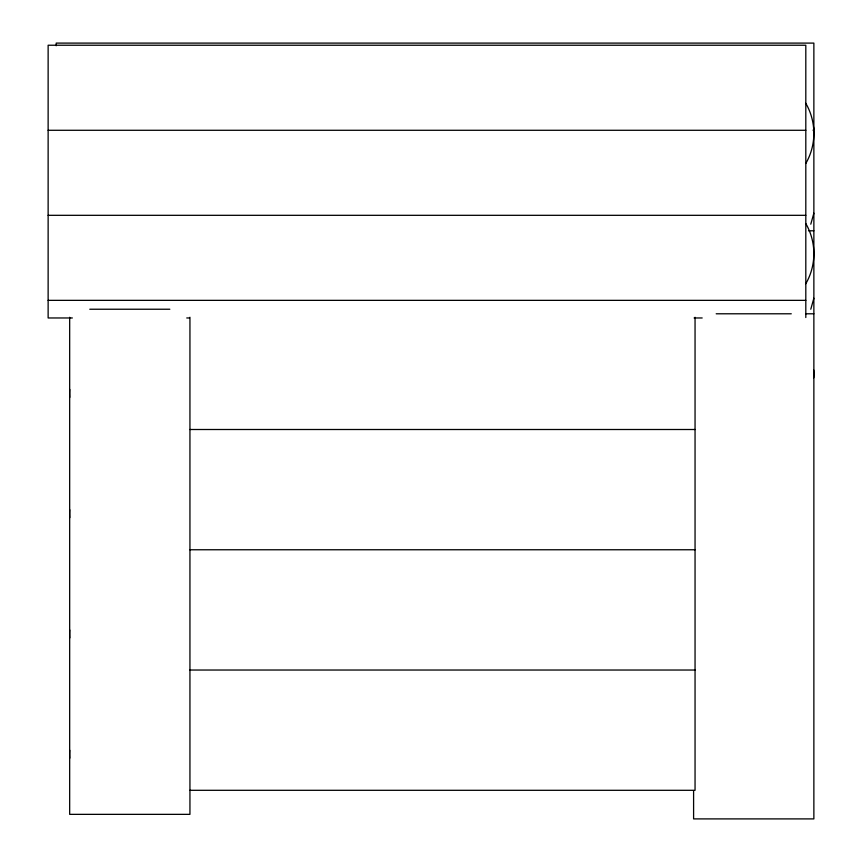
<?xml version="1.0" encoding="UTF-8"?>
<svg xmlns="http://www.w3.org/2000/svg" width="862" height="862" viewBox="0 0 862 862"><rect width="100%" height="100%" fill="white"/><g stroke="black" fill="none" stroke-linecap="round" stroke-linejoin="round"><path stroke-width="1.29" d="M813.178 130.582L813.868 128.136M810.786 224.185L813.868 213.183M810.786 309.232L813.868 298.22M48.132 130.281L805.808 130.281M48.132 215.317L805.808 215.317M808.481 230.79L813.868 230.79M48.132 300.353L805.808 300.353M89.777 309.232L169.836 309.232M716.193 313.79L791.273 313.79M805.808 313.79L813.868 313.79M72.365 317.97L48.132 317.97L48.132 45.233L805.808 45.233L805.808 317.539M186.752 317.97L189.446 317.97M694.104 317.97L702.185 317.97M189.942 429.502L695.052 429.502M189.942 549.762L695.052 549.762M189.942 670.033L695.052 670.033M189.942 790.303L695.052 790.303L695.052 317.291M693.598 790.691L693.598 818.9L813.868 818.9L813.868 43.1L56.192 43.1L56.192 45.761M189.942 317.259L189.942 814.353L69.671 814.353L69.671 317.291M69.8 517.599A60.135 60.135 0 0 1 69.8 509.776M69.8 397.339A60.135 60.135 0 0 1 69.8 389.505M69.8 758.129A60.135 60.135 0 0 1 69.8 750.306M813.739 370.003A60.135 60.135 0 0 1 813.739 377.836M805.808 223.581A60.135 60.135 0 0 1 805.808 283.717M805.808 103.321A60.135 60.135 0 0 1 805.808 163.457M69.8 637.869A60.135 60.135 0 0 1 69.8 630.036"/></g></svg>
